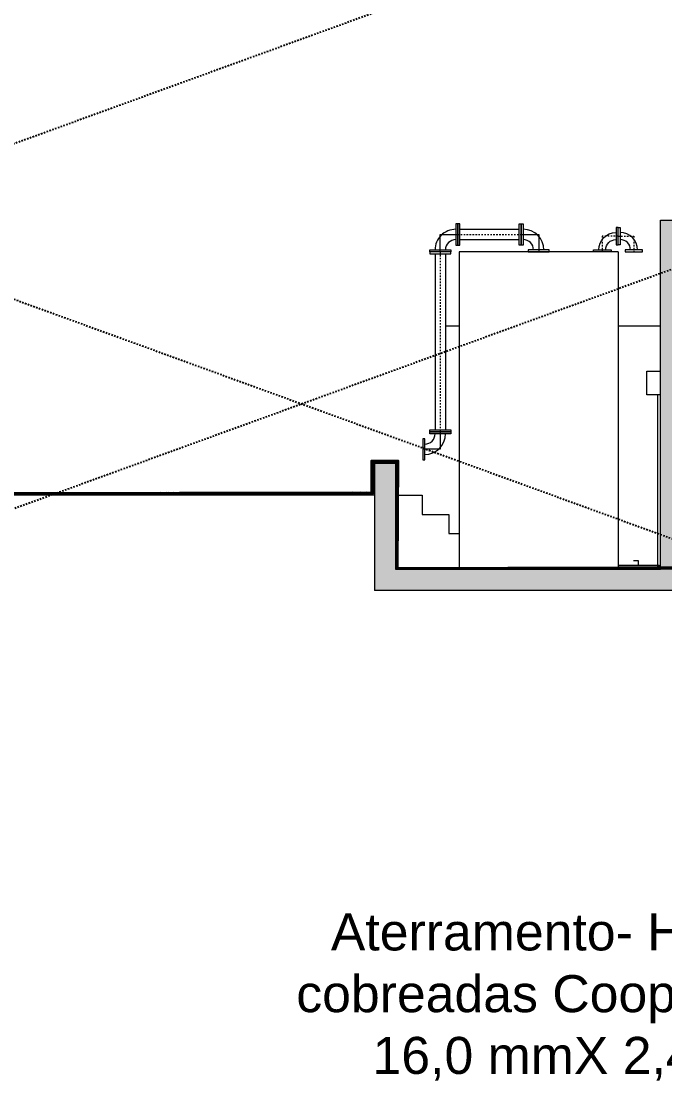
# Model space of a CAD drawing. Header units: millimetres. Extents: x -9869 to 940, y 100 to 694.
# Drawn here: x 334.6 to 378, y 177.5 to 249 of the extents above; entities that cross this region are included whole.
import ezdxf

# ---------------------------------------------------------------- set-up
doc = ezdxf.new("R2010")
doc.units = ezdxf.units.MM
for name, pattern in [('DASHDOT2', [0.5, 0.25, -0.125, 0, -0.125]), ('DASHED', [0.75, 0.5, -0.25]), ('SGC_DASHDOT', [1, 0.5, -0.25, 0, -0.25])]:
    doc.linetypes.add(name, pattern=pattern)
doc.layers.add('_incêndio 240', color=240, linetype='Continuous')
doc.layers.add('BSBAS--LC--', color=1, linetype='DASHDOT2')
for name, color, linetype, lineweight in [('Alvenaria', 8, 'Continuous', 9), ('M-EQUIPAMENTOS', 1, 'Continuous', 9), ('OCUPAÇÃO', 7, 'Continuous', 20), ('PAREDE', 7, 'Continuous', 9), ('SGC-Conexoes (Desenho Unifilar)', 6, 'Continuous', 5), ('SGC-Conexoes (Linhas Externas)', 6, 'Continuous', 9), ('SGC-EIXOS', 9, 'SGC_DASHDOT', 9), ('SGC-Tubos (Desenho Bifilar)', 6, 'Continuous', 9)]:
    doc.layers.add(name, color=color, linetype=linetype, lineweight=lineweight)
doc.styles.get("Standard").update_dxf_attribs({"font": 'Arial.ttf'})
pattern_1 = [(45, (3301563.98253, -7430699.69552), (-0.0641148643053, 0.0641148643053), [])]

# ---------------------------------------------------------------- blocks, each defined once
blk = doc.blocks.new('BB-1-CC01-N10-D50-S0', base_point=(-174500, -10107))
at = {"layer": 'SGC-Conexoes (Linhas Externas)'}
for points in [[(-174650, -10025), (-174631, -10025), (-174631, -10190), (-174650, -10190)], [(-174418, -10257), (-174418, -10238), (-174583, -10238), (-174583, -10257)]]:
    blk.add_lwpolyline(points, close=True, dxfattribs=at)
for radius in [164, 98]:
    blk.add_arc((-174631, -10238), radius, 360, 90, dxfattribs=at)
at = {"layer": 'SGC-EIXOS'}
for p, q in [((-174650, -10107), (-174500, -10107)), ((-174500, -10107), (-174500, -10257))]:
    blk.add_line(p, q, dxfattribs=at)
blk = doc.blocks.new('BB-1-CC01-N10-D80-S0', base_point=(373179.552, 32989.429))
at = {"layer": 'SGC-Conexoes (Linhas Externas)'}
for points in [[(373179.387, 32989.529), (373179.406, 32989.529), (373179.406, 32989.329), (373179.387, 32989.329)], [(373179.652, 32989.264), (373179.652, 32989.283), (373179.452, 32989.283), (373179.452, 32989.264)]]:
    blk.add_lwpolyline(points, close=True, dxfattribs=at)
for radius in [0.195, 0.097]:
    blk.add_arc((373179.406, 32989.283), radius, 360, 90, dxfattribs=at)
at = {"layer": 'SGC-EIXOS'}
for p, q in [((373179.387, 32989.429), (373179.552, 32989.429)), ((373179.552, 32989.429), (373179.552, 32989.264))]:
    blk.add_line(p, q, dxfattribs=at)
blk = doc.blocks.new('BB-1-CA06-N10-D80-S0-L600')
at = {"layer": 'SGC-EIXOS'}
blk.add_line((300, 0), (-300, 0), dxfattribs=at)
at = {"layer": 'SGC-Tubos (Desenho Bifilar)'}
for p, q in [((281, 49), (-281, 49)), ((281, -49), (-281, -49))]:
    blk.add_line(p, q, dxfattribs=at)
for points in [[(-300, -100), (-300, 100), (-281, 100), (-281, -100)], [(300, -100), (300, 100), (281, 100), (281, -100)]]:
    blk.add_lwpolyline(points, close=True, dxfattribs=at)
blk = doc.blocks.new('BB-1-CA06-N10-D80-S0-L1700')
at = {"layer": 'SGC-EIXOS'}
blk.add_line((850, 0), (-850, 0), dxfattribs=at)
at = {"layer": 'SGC-Tubos (Desenho Bifilar)'}
for p, q in [((831, 49), (-831, 49)), ((831, -49), (-831, -49))]:
    blk.add_line(p, q, dxfattribs=at)
for points in [[(-850, -100), (-850, 100), (-831, 100), (-831, -100)], [(850, -100), (850, 100), (831, 100), (831, -100)]]:
    blk.add_lwpolyline(points, close=True, dxfattribs=at)

msp = doc.modelspace()

# ---------------------------------------------------------------- hatches: boundary and pattern name
at = {"layer": '_incêndio 240'}
h = msp.add_hatch(dxfattribs=at)
h.set_pattern_fill('ANSI31', color=256, scale=0.028558)
h.set_pattern_definition(pattern_1)
h.paths.add_polyline_path([(374.872, 212.201), (364.162, 212.174), (364.162, 212.118), (374.872, 212.118)])
h.paths.add_polyline_path([(377.551, 212.208), (374.872, 212.201), (374.872, 212.139), (377.638, 212.139, -0.348121)])
h.paths.add_polyline_path([(379.155, 212.212), (377.727, 212.208), (377.727, 212.118), (379.155, 212.118)])
h.paths.add_polyline_path([(383.73, 212.223), (379.155, 212.212), (379.155, 212.118), (384.018, 212.118)])
h.paths.add_polyline_path([(360.037, 219.392), (359.968, 219.392), (358.238, 219.396), (358.238, 217.263), (337.097, 217.222), (336.824, 217.123), (358.35, 217.161), (358.373, 219.255), (359.933, 219.255), (359.935, 217.047), (360.021, 217.047)])
h.paths.add_polyline_path([(337.097, 217.222), (305.441, 217.162), (305.504, 217.098), (305.626, 217.098), (305.626, 217.133), (305.701, 217.133), (305.701, 217.098), (305.725, 217.098), (305.725, 217.069), (336.824, 217.123)])
h.paths.add_polyline_path([(305.235, 217.098), (305.3, 217.098), (305.3, 217.133), (305.394, 217.133), (305.366, 217.162), (293.599, 217.139), (293.275, 217.216), (293.154, 217.462, -0.117836), (292.897, 218.592), (292.835, 219.072, 0.179887), (293.078, 217.351), (293.203, 217.121), (293.576, 217.047), (305.235, 217.068)])
h = msp.add_hatch(dxfattribs=at)
h.set_pattern_fill('ANSI31', color=256, scale=7.139536)
h.set_pattern_definition([(45, (3301563.983, -7430699.696), (-16.028716076, 16.028716076), [])])
h.paths.add_polyline_path([(358.373, 219.255), (359.933, 219.255), (359.935, 217.047), (360.021, 217.047), (360.037, 219.392), (359.968, 219.392), (358.238, 219.396), (358.238, 217.263), (337.097, 217.222), (336.824, 217.123), (358.35, 217.161)])
h.paths.add_polyline_path([(397.004, 212.256), (390.293, 212.24), (390.223, 212.118), (397.004, 212.118)])
h.paths.add_polyline_path([(388.669, 212.236), (387.491, 212.233), (387.491, 212.118), (388.669, 212.118)])
h.paths.add_polyline_path([(390.293, 212.24), (389.346, 212.237), (389.338, 212.215), (389.305, 212.237), (388.669, 212.236), (388.669, 212.118), (390.223, 212.118)])
h.paths.add_polyline_path([(385.873, 212.229), (383.73, 212.223), (384.018, 212.118), (385.936, 212.118)])
h.paths.add_polyline_path([(387.491, 212.233), (385.873, 212.229), (385.936, 212.118), (387.491, 212.118)])
h.paths.add_polyline_path([(383.73, 212.223), (379.155, 212.212), (379.155, 212.118), (384.018, 212.118)])
h.paths.add_polyline_path([(379.155, 212.212), (377.727, 212.208), (377.727, 212.118), (379.155, 212.118)])
h.paths.add_polyline_path([(377.551, 212.208), (374.872, 212.201), (374.872, 212.139), (377.638, 212.139, -0.348121)])
h.paths.add_polyline_path([(374.872, 212.201), (364.162, 212.174), (364.162, 212.118), (374.872, 212.118)])
h = msp.add_hatch(dxfattribs=at)
h.set_pattern_fill('ANSI31', color=256, scale=0.028558)
h.set_pattern_definition(pattern_1)
h.paths.add_polyline_path([(364.162, 212.174), (359.987, 212.164), (360.021, 217.047), (359.935, 217.047), (359.942, 212.118), (364.162, 212.118)])
at = {"layer": 'Alvenaria'}
h = msp.add_hatch(dxfattribs=at)
h.set_pattern_fill('AR-CONC', color=256, scale=0.178488)
h.set_pattern_definition([(50, (1631.7249, 290.6249), (1.2802263, -0.1120053), [0.1338663, -1.4725294]), (355, (1631.7249, 290.6249), (-0.247655, 1.3425758), [0.107093, -1.1780235]), (100.45144, (1631.8316, 290.6155), (1.0325712, 1.2305705), [0.1137689, -1.2514574]), (46.1842, (1631.725, 290.9818), (1.904902, -0.2954327), [0.2007995, -2.208794]), (96.63564, (1631.8837, 290.9572), (1.6682632, 1.7386888), [0.1706534, -1.877187]), (351.18416, (1631.725, 290.9818), (1.6682632, 1.7386888), [0.1606396, -1.7670352]), (21, (1631.9034, 290.8926), (1.0654099, -0.718628), [0.1338663, -1.4725294]), (326, (1631.9034, 290.8926), (0.4342897, 1.2943088), [0.107093, -1.1780235]), (71.45144, (1631.9922, 290.8327), (1.4996995, 0.5756807), [0.1137688, -1.2514574]), (37.5, (1631.72493, 290.62486), (0.02170393, 0.59417694), [0, -1.1637444, 0, -1.19587233, 0, -1.1824857]), (7.5, (1631.7249, 290.62486), (0.46954863, 0.70397918), [0, -0.6818257, 0, -1.13697115, 0, -0.45068323]), (327.5, (1631.3269, 290.62486), (0.95281116, -0.04025783), [0, -0.446221, 0, -1.39220957, 0, -1.847355]), (317.5, (1631.1484, 290.6249), (1.0409197, 0.1786758), [0, -0.5800873, 0, -0.92456995, 0, -1.3118898])])
h.paths.add_polyline_path([(359.879, 219.189), (358.451, 219.189), (358.451, 210.622), (379.155, 210.622), (379.155, 223.863), (385.978, 212.046), (385.936, 210.622), (390.223, 210.622), (390.223, 211.203), (389.344, 211.203), (388.669, 211.203), (387.491, 211.203), (387.491, 212.282), (379.155, 226.719), (379.155, 235.61), (377.727, 235.61), (377.727, 212.05), (359.879, 212.05)])

# ---------------------------------------------------------------- linework, layer by layer
at = {"layer": '_incêndio 240'}
for points in [[(293.576, 217.047), (358.35, 217.161), (358.373, 219.255), (359.933, 219.255), (359.942, 212.118), (377.638, 212.118), (397.164, 212.118)], [(293.599, 217.139), (358.238, 217.263), (358.238, 219.396), (358.238, 219.396), (359.968, 219.392), (360.037, 219.392), (359.987, 212.164), (397.164, 212.257)]]:
    msp.add_lwpolyline(points, dxfattribs=at)
at = {"layer": 'BSBAS--LC--', "linetype": 'DASHED', "ltscale": 0.035}
for p, q in [((398.432, 264.168), (253.439, 211.395)), ((466.198, 264.211), (321.205, 211.438)), ((292.013, 245.606), (437.006, 192.832))]:
    msp.add_line(p, q, dxfattribs=at)
at = {"layer": 'M-EQUIPAMENTOS'}
for p, q in [((374.872, 233.468), (364.162, 233.468)), ((364.162, 233.468), (364.162, 212.05)), ((374.872, 233.468), (374.872, 212.05))]:
    msp.add_line(p, q, dxfattribs=at)
at = {"layer": 'PAREDE'}
for p, q in [((377.727, 212.05), (377.727, 235.61)), ((377.727, 235.61), (379.155, 235.61)), ((363.227, 228.471), (364.155, 228.471)), ((374.872, 228.471), (377.727, 228.471)), ((359.879, 219.189), (358.451, 219.189)), ((358.451, 219.189), (358.451, 210.622)), ((359.879, 212.05), (359.879, 219.189)), ((358.451, 217.047), (281.303, 217.047)), ((359.879, 217.047), (361.664, 217.047)), ((361.664, 217.047), (361.664, 215.762)), ((361.664, 215.762), (363.448, 215.762)), ((363.448, 215.762), (363.448, 214.477)), ((363.448, 214.477), (364.162, 214.477)), ((377.727, 212.05), (359.879, 212.05)), ((397.004, 210.622), (358.451, 210.622))]:
    msp.add_line(p, q, dxfattribs=at)
at = {"layer": 'SGC-Conexoes (Desenho Unifilar)'}
for p, q in [((377.549, 212.228), (377.549, 223.83)), ((377.727, 212.228), (377.727, 223.83)), ((376.255, 212.618), (375.913, 212.618)), ((376.255, 212.317), (376.255, 212.618)), ((377.638, 212.317), (374.872, 212.317)), ((377.638, 212.139), (374.872, 212.139))]:
    msp.add_line(p, q, dxfattribs=at)
msp.add_lwpolyline([(377.727, 223.83), (376.81, 223.83), (376.81, 225.419), (377.727, 225.419)], dxfattribs=at)
msp.add_circle((377.638, 212.228), 0.0892, dxfattribs=at)

# ---------------------------------------------------------------- block references
at = {"layer": 'SGC-Conexoes (Linhas Externas)', "xscale": 7.139536271672189, "yscale": 7.139536271672189, "zscale": 7.139536271672189}
for p, rotation in [((362.877, 234.646), 90), ((362.877, 220.153), 270)]:
    msp.add_blockref('BB-1-CC01-N10-D80-S0', p, dxfattribs=dict(at, rotation=rotation))
at = {"layer": 'SGC-Conexoes (Linhas Externas)'}
for name, p, xscale, yscale, zscale in [('BB-1-CC01-N10-D80-S0', (369.517, 234.646), 7.139536271672189, 7.139536271672189, 7.139536271672189), ('BB-1-CC01-N10-D50-S0', (373.801, 234.539), -0.007139536271672189, 0.007139536271672189, 0.007139536271672189), ('BB-1-CC01-N10-D50-S0', (375.943, 234.539), 0.007139536271672189, 0.007139536271672189, 0.007139536271672189)]:
    msp.add_blockref(name, p, dxfattribs=dict(at, xscale=xscale, yscale=yscale, zscale=zscale))
at = {"layer": 'SGC-Tubos (Desenho Bifilar)', "xscale": 0.007139536271672189, "yscale": 0.007139536271672189, "zscale": 0.007139536271672189}
for name, p, rotation in [('BB-1-CA06-N10-D80-S0-L600', (366.197, 234.646), 180), ('BB-1-CA06-N10-D80-S0-L1700', (362.877, 227.4), 89.99999999999999)]:
    msp.add_blockref(name, p, dxfattribs=dict(at, rotation=rotation))

# ---------------------------------------------------------------- texts
at = {"layer": 'OCUPAÇÃO', "linetype": 'Continuous', "insert": (371.597, 188.838), "char_height": 2.49884, "width": 43.78276, "attachment_point": 2}
msp.add_mtext('Aterramento- Hastes cobreadas Cooperweld  16,0 mmX 2,40m', dxfattribs=at)

doc.saveas('drawing.dxf')
